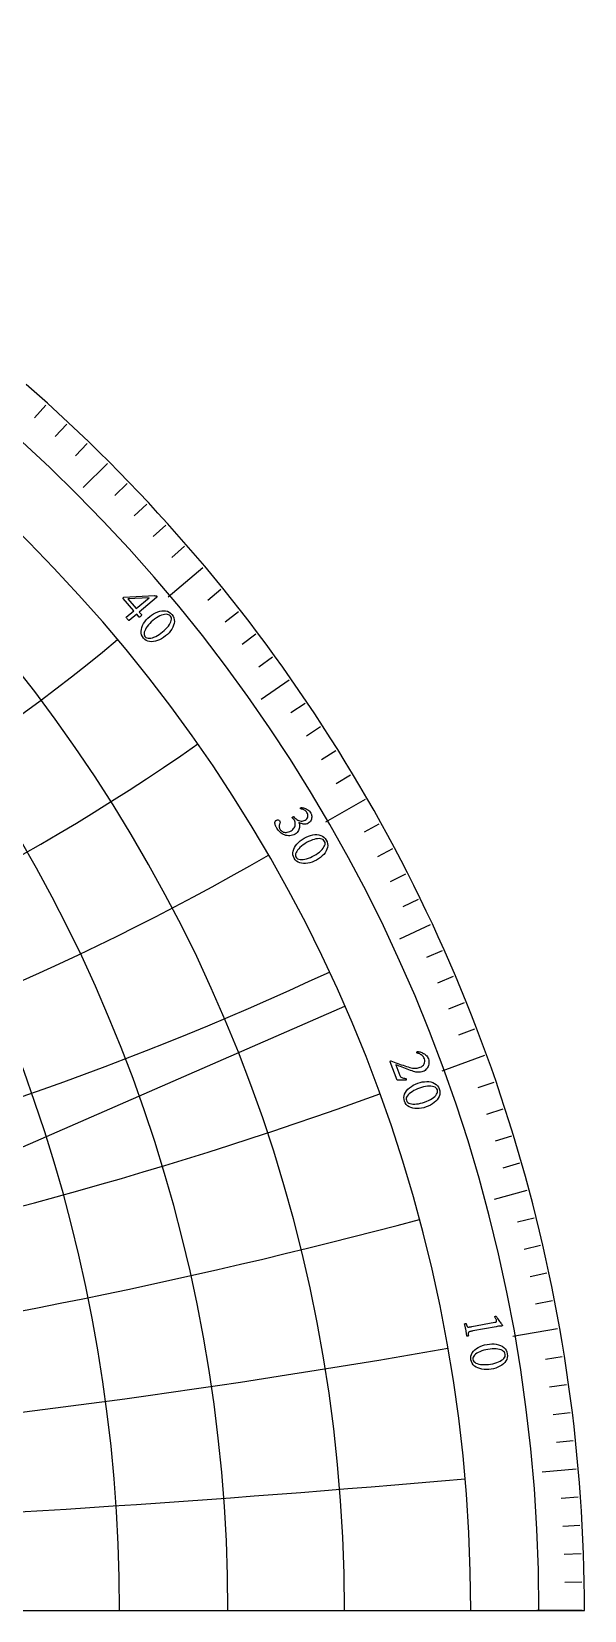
# Model space of a CAD drawing. Header units: millimetres. Extents: x -2 to 160, y -2 to 160.
# Drawn here: x 105.5 to 160, y 0 to 155.5 of the extents above; entities that cross this region are included whole.
import ezdxf

# ---------------------------------------------------------------- set-up
doc = ezdxf.new("R2010")
doc.units = ezdxf.units.MM
for name, color, linetype in [('CUT_OUTER', 1, 'Continuous'), ('ENGRAVE', 7, 'Continuous'), ('ENGRAVE_FINE', 8, 'Continuous'), ('TEXT', 5, 'Continuous')]:
    doc.layers.add(name, color=color, linetype=linetype)

msp = doc.modelspace()

# ---------------------------------------------------------------- linework, layer by layer
at = {"layer": 'CUT_OUTER'}
msp.add_lwpolyline([(0, 0), (160, 0), (160, 0), (159.9939, 1.3962), (159.9756, 2.7924), (159.9452, 4.1883), (159.9025, 5.5839), (159.8477, 6.9791), (159.7807, 8.3738), (159.7016, 9.7678), (159.6102, 11.161), (159.5068, 12.5535), (159.3912, 13.9449), (159.2634, 15.3353), (159.1235, 16.7246), (158.9715, 18.1125), (158.8074, 19.4991), (158.6312, 20.8842), (158.4429, 22.2677), (158.2425, 23.6495), (158.0301, 25.0295), (157.8057, 26.4076), (157.5692, 27.7837), (157.3208, 29.1577), (157.0603, 30.5294), (156.788, 31.8989), (156.5036, 33.2659), (156.2074, 34.6303), (155.8992, 35.9922), (155.5792, 37.3513), (155.2473, 38.7075), (154.9036, 40.0608), (154.5481, 41.411), (154.1809, 42.7581), (153.8019, 44.102), (153.4112, 45.4425), (153.0088, 46.7795), (152.5947, 48.1129), (152.169, 49.4427), (151.7318, 50.7687), (151.283, 52.0909), (150.8226, 53.4091), (150.3508, 54.7232), (149.8676, 56.0332), (149.3729, 57.3389), (148.8668, 58.6402), (148.3494, 59.9371), (147.8207, 61.2293), (147.2808, 62.517), (146.7296, 63.7999), (146.1673, 65.0779), (145.5938, 66.3509), (145.0092, 67.6189), (144.4136, 68.8818), (143.807, 70.1394), (143.1895, 71.3917), (142.561, 72.6385), (141.9217, 73.8798), (141.2716, 75.1155), (140.6107, 76.3454), (139.9392, 77.5695), (139.2569, 78.7878), (138.5641, 80), (137.8607, 81.2061), (137.1468, 82.4061), (136.4224, 83.5998), (135.6877, 84.7871), (134.9426, 85.9679), (134.1873, 87.1422), (133.4217, 88.3099), (132.646, 89.4709), (131.8602, 90.625), (131.0643, 91.7722), (130.2585, 92.9125), (129.4427, 94.0456), (128.6171, 95.1716), (127.7817, 96.2904), (126.9365, 97.4018), (126.0817, 98.5058), (125.2173, 99.6023), (124.3434, 100.6913), (123.4599, 101.7725), (122.5671, 102.846), (121.665, 103.9117), (120.7535, 104.9694), (119.8329, 106.0192), (118.9032, 107.0609), (117.9644, 108.0944), (117.0166, 109.1197), (116.0599, 110.1367), (115.0944, 111.1453), (114.1201, 112.1455), (113.1371, 113.1371), (112.1455, 114.1201), (111.1453, 115.0944), (110.1367, 116.0599), (109.1197, 117.0166), (108.0944, 117.9644), (107.0609, 118.9032), (106.0192, 119.8329), (104.9694, 120.7535)], dxfattribs=at)
at = {"layer": 'ENGRAVE'}
for points in [[(112.9787, 112.9787), (110.6028, 110.6028)], [(122.3955, 102.702), (118.9636, 99.8223)], [(130.8808, 91.6437), (128.1285, 89.7165)], [(138.3701, 79.888), (134.4903, 77.648)], [(144.8062, 67.5243), (141.761, 66.1043)], [(0, 0), (136.3721, 59.5323)], [(150.1403, 54.6466), (145.9305, 53.1144)], [(154.3318, 41.3531), (151.0863, 40.4834)], [(157.3486, 27.7448), (152.9367, 26.9669)], [(159.168, 13.9254), (155.8208, 13.6326)], [(0, 0), (160, 0)], [(0, 0), (148.8, 0)], [(0, 0), (148.8, 0)], [(159.776, 0), (155.296, 0)]]:
    msp.add_lwpolyline(points, dxfattribs=at)
for centre, radius, start, end in [((0, 0), 155.52, 0, 90), ((0, 0), 148.8, 0, 90), ((-26.2375, 0), 151.0955, 360, 80), ((0, 231.4917), 177.3329, 270, 310), ((0, 297.6), 257.7292, 270, 300), ((0, 435.0621), 408.8246, 270, 290), ((0, 856.905), 843.8867, 270, 280)]:
    msp.add_arc(centre, radius, start, end, dxfattribs=at)
at = {"layer": 'ENGRAVE_FINE'}
for points in [[(106.911, 118.7367), (105.7869, 117.4882)], [(108.967, 116.8528), (107.8212, 115.6241)], [(110.9897, 114.9332), (109.8227, 113.7247)], [(114.9332, 110.9897), (113.7247, 109.8227)], [(116.8528, 108.967), (115.6241, 107.8212)], [(118.7367, 106.911), (117.4882, 105.7869)], [(120.5845, 104.8225), (119.3166, 103.7203)], [(124.1693, 100.5503), (122.8637, 99.493)], [(125.9052, 98.3679), (124.5813, 97.3336)], [(127.6028, 96.1556), (126.2611, 95.1445)], [(129.2615, 93.914), (127.9024, 92.9265)], [(132.4603, 89.3456), (131.0675, 88.4062)], [(133.9994, 87.0202), (132.5905, 86.1053)], [(135.4977, 84.6684), (134.073, 83.7781)], [(136.9548, 82.2907), (135.5147, 81.4255)], [(139.7432, 77.4609), (138.2739, 76.6465)], [(141.0738, 75.0103), (139.5905, 74.2216)], [(142.3615, 72.5368), (140.8646, 71.7741)], [(143.6057, 70.0412), (142.0957, 69.3047)], [(145.9626, 64.9868), (144.4279, 64.3034)], [(147.0746, 62.4295), (145.5281, 61.773)], [(148.1417, 59.8531), (146.5841, 59.2238)], [(149.1637, 57.2586), (147.5953, 56.6565)], [(151.0712, 52.018), (149.4827, 51.471)], [(151.956, 49.3735), (150.3582, 48.8544)], [(152.7945, 46.714), (151.188, 46.2228)], [(153.5865, 44.0402), (151.9716, 43.5772)], [(155.03, 38.6533), (153.3999, 38.2469)], [(155.681, 35.9418), (154.044, 35.5639)], [(156.2845, 33.2193), (154.6412, 32.87)], [(156.8405, 30.4867), (155.1913, 30.1661)], [(157.8089, 24.9945), (156.1496, 24.7317)], [(158.2211, 22.2365), (156.5574, 22.0027)], [(158.5851, 19.4718), (156.9176, 19.2671)], [(158.9007, 16.7011), (157.2299, 16.5255)], [(159.3868, 11.1454), (157.7109, 11.0282)], [(159.557, 8.362), (157.8793, 8.2741)], [(159.6787, 5.5761), (157.9997, 5.5175)], [(159.7517, 2.7885), (158.0719, 2.7592)]]:
    msp.add_lwpolyline(points, dxfattribs=at)
for centre, radius, start, end in [((-39.8708, 0), 154.0491, 360, 75), ((-13.0183, 0), 149.3684, 360, 85), ((0, 259.4249), 212.5084, 270, 305), ((0, 352.0908), 319.1026, 270, 295), ((0, 574.9191), 555.3292, 270, 285), ((0, 1707.2885), 1700.7918, 270, 275)]:
    msp.add_arc(centre, radius, start, end, dxfattribs=at)
at = {"layer": 'TEXT'}
for points in [[(117.836, 99.9197), (117.8485, 99.9016), (117.8555, 99.8833), (117.8571, 99.8646), (117.8532, 99.8457), (117.8458, 99.8276), (117.8367, 99.8115), (117.826, 99.7974), (117.8136, 99.7852), (116.1153, 98.3468), (116.3321, 98.0903), (116.3379, 98.0767), (116.3365, 98.0581), (116.3281, 98.0345), (116.3126, 98.0058), (116.2915, 97.9748), (116.2663, 97.9441), (116.2371, 97.9138), (116.2037, 97.8838), (116.1804, 97.8656), (116.1589, 97.8517), (116.1394, 97.8424), (116.1218, 97.8375), (115.8683, 98.1376), (115.114, 97.4987), (115.1118, 97.4999), (115.1052, 97.5035), (115.0943, 97.5095), (115.0789, 97.5178), (115.0568, 97.5341), (115.0256, 97.5639), (114.9854, 97.6071), (114.9361, 97.6638), (114.8813, 97.7326), (114.8473, 97.7861), (114.8338, 97.8241), (114.8411, 97.8468), (115.5803, 98.4766), (114.5437, 99.6805), (114.542, 99.697), (114.5429, 99.7133), (114.5463, 99.7295), (114.5523, 99.7454), (114.5597, 99.7603), (114.5675, 99.7731), (114.5757, 99.7838), (114.5842, 99.7924), (117.6156, 99.9561), (117.6402, 99.9558), (117.6687, 99.9549), (117.701, 99.9535), (117.7371, 99.9514), (117.7718, 99.9476), (117.7999, 99.9411), (117.8213, 99.9318), (117.836, 99.9197)], [(117.0852, 99.7588), (115.0004, 99.6482), (115.8267, 98.6865)], [(119.337, 98.0948), (119.4486, 97.9343), (119.526, 97.7663), (119.5691, 97.5908), (119.5779, 97.4079), (119.5561, 97.2214), (119.5075, 97.0352), (119.4321, 96.8492), (119.33, 96.6634), (119.205, 96.4816), (119.061, 96.3077), (118.8982, 96.1416), (118.7165, 95.9833), (118.5236, 95.8389), (118.3269, 95.7148), (118.1264, 95.6107), (117.9222, 95.5267), (117.719, 95.4653), (117.5214, 95.429), (117.3294, 95.4178), (117.1429, 95.4318), (116.9667, 95.4737), (116.8056, 95.5467), (116.6594, 95.6508), (116.5281, 95.7859), (116.424, 95.9372), (116.3522, 96.0984), (116.3125, 96.2696), (116.3051, 96.451), (116.3267, 96.6377), (116.3739, 96.825), (116.4468, 97.013), (116.5455, 97.2016), (116.6666, 97.3866), (116.8069, 97.5638), (116.9665, 97.7332), (117.1453, 97.8947), (117.3359, 98.0422), (117.5307, 98.1694), (117.7298, 98.2762), (117.9331, 98.3627), (118.1361, 98.4259), (118.3342, 98.4627), (118.5273, 98.4732), (118.7153, 98.4573), (118.8934, 98.4129), (119.0564, 98.3376), (119.2043, 98.2316), (119.337, 98.0948)], [(119.1949, 97.94), (119.1107, 98.0211), (119.0109, 98.0783), (118.8955, 98.1117), (118.7646, 98.1213), (118.6221, 98.1092), (118.4717, 98.0775), (118.3134, 98.0265), (118.1474, 97.9559), (117.9772, 97.8679), (117.8068, 97.7644), (117.6361, 97.6454), (117.465, 97.5109), (117.3032, 97.369), (117.1557, 97.224), (117.0225, 97.0759), (116.9036, 96.9247), (116.8015, 96.7747), (116.7188, 96.6301), (116.6555, 96.491), (116.6115, 96.3573), (116.5897, 96.2328), (116.5929, 96.1211), (116.6211, 96.0221), (116.6743, 95.9358), (116.762, 95.8512), (116.8647, 95.7928), (116.9823, 95.7604), (117.1148, 95.7541), (117.2589, 95.7708), (117.411, 95.8073), (117.5711, 95.8637), (117.7392, 95.9399), (117.9111, 96.0326), (118.0826, 96.1385), (118.2537, 96.2574), (118.4243, 96.3895), (118.589, 96.5308), (118.7378, 96.6738), (118.8709, 96.8186), (118.988, 96.9651), (119.0874, 97.1102), (119.1672, 97.2507), (119.2273, 97.3867), (119.2678, 97.5182), (119.2862, 97.6414), (119.2802, 97.7528), (119.2497, 97.8524), (119.1949, 97.94)], [(133.0265, 78.5471), (133.0603, 78.4796), (133.0868, 78.4036), (133.1062, 78.3191), (133.1183, 78.2261), (133.121, 78.1291), (133.1121, 78.0326), (133.0915, 77.9366), (133.0593, 77.8411), (133.0135, 77.7504), (132.9523, 77.669), (132.8756, 77.5969), (132.7835, 77.534), (132.7048, 77.4946), (132.6235, 77.4668), (132.5397, 77.4506), (132.4533, 77.446), (132.3666, 77.4502), (132.2822, 77.4608), (132.1999, 77.4776), (132.1197, 77.5007), (132.044, 77.527), (131.9749, 77.5533), (131.9124, 77.5797), (131.8566, 77.6062), (131.884, 77.5261), (131.9035, 77.438), (131.9151, 77.3419), (131.9187, 77.2378), (131.912, 77.1301), (131.8927, 77.0231), (131.8608, 76.9169), (131.8164, 76.8113), (131.7569, 76.7106), (131.6802, 76.6187), (131.5861, 76.5358), (131.4748, 76.4616), (131.3489, 76.3974), (131.2212, 76.35), (131.0916, 76.3195), (130.9602, 76.3057), (130.8291, 76.3069), (130.7004, 76.321), (130.5741, 76.348), (130.4502, 76.388), (130.3302, 76.4395), (130.2155, 76.5011), (130.1061, 76.5728), (130.002, 76.6545), (129.9047, 76.7446), (129.816, 76.8414), (129.7359, 76.9448), (129.6642, 77.0549), (129.6363, 77.1057), (129.6083, 77.1644), (129.5802, 77.231), (129.552, 77.3054), (129.5268, 77.3833), (129.5075, 77.4602), (129.4943, 77.5362), (129.4871, 77.6111), (129.4903, 77.6282), (129.4971, 77.6506), (129.5073, 77.6785), (129.521, 77.7119), (129.5382, 77.7457), (129.559, 77.7749), (129.5834, 77.7996), (129.6113, 77.8197), (129.6632, 77.8456), (129.7148, 77.8608), (129.766, 77.8654), (129.8169, 77.8592), (129.8642, 77.8441), (129.9048, 77.8221), (129.9387, 77.793), (129.9657, 77.7569), (129.9889, 77.7072), (129.9993, 77.6571), (129.997, 77.6064), (129.9819, 77.5552), (129.9615, 77.5043), (129.9435, 77.4544), (129.9279, 77.4055), (129.9146, 77.3576), (129.904, 77.3022), (129.9008, 77.2466), (129.9048, 77.1906), (129.9161, 77.1345), (129.9327, 77.0793), (129.9525, 77.0265), (129.9754, 76.976), (130.0016, 76.9279), (130.0443, 76.8661), (130.0961, 76.8093), (130.1571, 76.7575), (130.2272, 76.7106), (130.3064, 76.6723), (130.3943, 76.6462), (130.4909, 76.6322), (130.5962, 76.6304), (130.7097, 76.6444), (130.8307, 76.6777), (130.9592, 76.7304), (131.0951, 76.8025), (131.1886, 76.8648), (131.2696, 76.9349), (131.3381, 77.0128), (131.394, 77.0985), (131.4378, 77.1891), (131.4698, 77.2818), (131.4902, 77.3765), (131.4989, 77.4732), (131.4955, 77.5687), (131.4794, 77.6598), (131.4509, 77.7464), (131.4098, 77.8287), (131.3844, 77.8679), (131.3558, 77.9056), (131.3238, 77.9417), (131.2886, 77.9763), (131.254, 78.0084), (131.2241, 78.0368), (131.1988, 78.0617), (131.1781, 78.083), (131.1911, 78.1085), (131.2082, 78.1313), (131.2294, 78.1515), (131.2546, 78.1691), (131.2711, 78.1781), (131.2859, 78.1844), (131.299, 78.1879), (131.3102, 78.1887), (131.3926, 78.1075), (131.4791, 78.032), (131.5696, 77.9622), (131.6642, 77.8982), (131.7616, 77.8431), (131.8605, 77.8003), (131.961, 77.7697), (132.063, 77.7513), (132.166, 77.7483), (132.2695, 77.7637), (132.3735, 77.7975), (132.4779, 77.8498), (132.566, 77.913), (132.636, 77.9885), (132.6879, 78.0763), (132.7216, 78.1765), (132.7353, 78.2828), (132.7271, 78.389), (132.6971, 78.4952), (132.6452, 78.6013), (132.5958, 78.6743), (132.5404, 78.7369), (132.4789, 78.789), (132.4114, 78.8307), (132.3424, 78.864), (132.2763, 78.891), (132.2131, 78.9115), (132.1529, 78.9256), (132.0994, 78.936), (132.0561, 78.9454), (132.0232, 78.9536), (132.0006, 78.9608), (131.9968, 78.9721), (131.9973, 78.986), (132.0021, 79.0026), (132.0113, 79.0217), (132.0234, 79.0409), (132.037, 79.0576), (132.0521, 79.0717), (132.0687, 79.0834), (132.1494, 79.0769), (132.2325, 79.0644), (132.3177, 79.046), (132.4053, 79.0217), (132.4932, 78.9906), (132.5796, 78.9522), (132.6645, 78.9064), (132.7478, 78.8532), (132.8271, 78.7914), (132.9, 78.7198), (132.9665, 78.6384), (133.0265, 78.5471)], [(134.558, 75.8819), (134.6401, 75.7045), (134.6871, 75.5255), (134.699, 75.3452), (134.676, 75.1636), (134.6221, 74.9837), (134.5419, 74.8087), (134.4354, 74.6386), (134.3025, 74.4734), (134.1478, 74.3161), (133.9759, 74.1698), (133.7867, 74.0346), (133.5803, 73.9102), (133.3652, 73.8015), (133.1499, 73.7134), (132.9344, 73.6457), (132.7188, 73.5985), (132.508, 73.5733), (132.3071, 73.5719), (132.116, 73.5942), (131.9348, 73.6403), (131.7686, 73.7122), (131.6226, 73.812), (131.4967, 73.9399), (131.3909, 74.0958), (131.3146, 74.2628), (131.2718, 74.4341), (131.2625, 74.6096), (131.2867, 74.7895), (131.3404, 74.9696), (131.4194, 75.1459), (131.5239, 75.3184), (131.6538, 75.487), (131.8052, 75.6482), (131.9742, 75.7983), (132.1607, 75.9374), (132.3649, 76.0654), (132.5782, 76.1775), (132.7921, 76.2689), (133.0067, 76.3396), (133.222, 76.3895), (133.4329, 76.4164), (133.6343, 76.4183), (133.8263, 76.3951), (134.0087, 76.3468), (134.1764, 76.2721), (134.3238, 76.1697), (134.4511, 76.0396), (134.558, 75.8819)], [(134.3911, 75.7541), (134.3223, 75.8485), (134.2339, 75.9223), (134.1261, 75.9752), (133.9989, 76.0073), (133.8564, 76.0201), (133.7028, 76.0151), (133.5381, 75.9923), (133.3623, 75.9517), (133.1795, 75.8945), (132.9937, 75.8222), (132.8049, 75.7346), (132.613, 75.6319), (132.429, 75.5203), (132.2586, 75.4031), (132.1017, 75.2804), (131.9583, 75.1521), (131.8317, 75.0221), (131.7252, 74.8941), (131.6387, 74.7681), (131.5722, 74.6441), (131.5291, 74.5252), (131.5129, 74.4146), (131.5234, 74.3122), (131.5608, 74.2181), (131.6325, 74.1195), (131.7235, 74.0441), (131.8336, 73.9918), (131.9631, 73.9626), (132.1079, 73.954), (132.264, 73.9635), (132.4315, 73.9913), (132.6103, 74.0372), (132.7957, 74.0986), (132.9829, 74.1731), (133.172, 74.2605), (133.363, 74.3609), (133.5497, 74.4715), (133.7212, 74.5865), (133.8773, 74.706), (134.0181, 74.8299), (134.1412, 74.9555), (134.2442, 75.0801), (134.327, 75.2036), (134.3897, 75.326), (134.4293, 75.4442), (134.4427, 75.555), (134.43, 75.6583), (134.3911, 75.7541)], [(142.4271, 52.2385), (142.3497, 52.2412), (142.2677, 52.243), (142.181, 52.2437), (142.0896, 52.2435), (141.9977, 52.2427), (141.9094, 52.2416), (141.8246, 52.2403), (141.7434, 52.2387), (141.6704, 52.2371), (141.6105, 52.2356), (141.5636, 52.2344), (141.5297, 52.2334), (140.8463, 54.049), (140.8494, 54.0596), (140.8541, 54.0712), (140.8603, 54.0838), (140.868, 54.0973), (140.8765, 54.11), (140.8849, 54.1199), (140.8931, 54.1272), (140.9013, 54.1316), (141.0692, 54.0691), (141.2404, 54.0061), (141.4147, 53.9425), (141.5922, 53.8784), (141.7705, 53.8151), (141.9471, 53.7539), (142.122, 53.695), (142.2951, 53.6383), (142.4633, 53.5852), (142.6233, 53.5374), (142.7751, 53.4949), (142.9187, 53.4576), (143.0619, 53.4265), (143.1921, 53.407), (143.3095, 53.3994), (143.414, 53.4035), (143.5119, 53.4169), (143.6098, 53.4368), (143.7075, 53.4632), (143.8051, 53.4962), (143.9312, 53.555), (144.0387, 53.6307), (144.1276, 53.7233), (144.1978, 53.8329), (144.245, 53.9523), (144.2648, 54.0746), (144.2573, 54.1995), (144.2224, 54.3271), (144.1776, 54.4285), (144.1238, 54.5187), (144.0611, 54.5976), (143.9895, 54.6652), (143.9138, 54.723), (143.8389, 54.7725), (143.7649, 54.8136), (143.6916, 54.8463), (143.6238, 54.8721), (143.5658, 54.8922), (143.5177, 54.9067), (143.4795, 54.9155), (143.4754, 54.9329), (143.4755, 54.9523), (143.4799, 54.9737), (143.4885, 54.9972), (143.4989, 55.019), (143.5087, 55.0354), (143.5177, 55.0466), (143.5262, 55.0523), (143.5592, 55.0515), (143.6034, 55.0467), (143.6588, 55.038), (143.7254, 55.0253), (143.7996, 55.0072), (143.8779, 54.9825), (143.9603, 54.951), (144.0468, 54.9128), (144.1339, 54.8677), (144.2183, 54.8156), (144.2999, 54.7565), (144.3786, 54.6904), (144.4514, 54.6161), (144.5149, 54.5323), (144.5691, 54.4391), (144.6141, 54.3365), (144.6536, 54.2071), (144.6749, 54.0776), (144.6779, 53.9481), (144.6628, 53.8184), (144.6319, 53.6926), (144.5876, 53.5745), (144.5301, 53.4641), (144.4592, 53.3614), (144.3772, 53.2696), (144.286, 53.1921), (144.1857, 53.1289), (144.0763, 53.0798), (143.9622, 53.0436), (143.8477, 53.0189), (143.7329, 53.0057), (143.6176, 53.0039), (143.5025, 53.0122), (143.3879, 53.0292), (143.274, 53.0549), (143.1608, 53.0892), (143.0098, 53.1414), (142.8532, 53.1971), (142.691, 53.2563), (142.5231, 53.3189), (142.355, 53.3825), (142.1921, 53.4442), (142.0344, 53.5043), (141.8819, 53.5627), (141.7395, 53.6171), (141.612, 53.6655), (141.4995, 53.708), (141.402, 53.7444), (141.7948, 52.6993), (141.8288, 52.6269), (141.8727, 52.5663), (141.9265, 52.5173), (141.9901, 52.48), (142.0651, 52.4518), (142.1526, 52.4302), (142.2527, 52.4151), (142.3654, 52.4064), (142.3825, 52.4039), (142.3973, 52.3951), (142.4097, 52.3801), (142.4199, 52.3588), (142.4227, 52.3491), (142.4251, 52.3361), (142.4272, 52.32), (142.4289, 52.3006), (142.43, 52.281), (142.43, 52.2641), (142.4291, 52.2499), (142.4271, 52.2385)], [(145.6905, 51.3633), (145.7405, 51.1743), (145.7558, 50.99), (145.7362, 50.8103), (145.6819, 50.6354), (145.5977, 50.4677), (145.4883, 50.3093), (145.3539, 50.1602), (145.1943, 50.0206), (145.0147, 49.8925), (144.8199, 49.7784), (144.6101, 49.678), (144.3853, 49.5913), (144.1546, 49.5217), (143.9273, 49.4723), (143.7033, 49.4431), (143.4827, 49.434), (143.2707, 49.4458), (143.0726, 49.4793), (142.8884, 49.5344), (142.7179, 49.6113), (142.5667, 49.711), (142.4403, 49.8347), (142.3385, 49.9824), (142.2613, 50.1544), (142.2152, 50.3321), (142.2028, 50.5081), (142.2242, 50.6826), (142.2793, 50.8555), (142.3634, 51.0237), (142.4718, 51.1836), (142.6046, 51.3353), (142.7618, 51.4787), (142.9389, 51.6112), (143.1314, 51.7297), (143.3393, 51.8343), (143.5626, 51.9249), (143.7921, 51.9983), (144.0187, 52.0511), (144.2423, 52.0835), (144.4629, 52.0952), (144.6753, 52.0851), (144.874, 52.052), (145.059, 51.9958), (145.2303, 51.9166), (145.3824, 51.8139), (145.5099, 51.6874), (145.6126, 51.5372), (145.6905, 51.3633)], [(145.504, 51.2664), (145.4526, 51.3714), (145.3784, 51.4594), (145.2814, 51.5302), (145.1617, 51.5839), (145.0236, 51.6213), (144.8715, 51.643), (144.7053, 51.6492), (144.5251, 51.6397), (144.3351, 51.6152), (144.1396, 51.5762), (143.9384, 51.5227), (143.7317, 51.4549), (143.5311, 51.3769), (143.3429, 51.2911), (143.1671, 51.1975), (143.0036, 51.0961), (142.8564, 50.99), (142.7292, 50.8825), (142.6221, 50.7734), (142.5351, 50.6628), (142.4721, 50.5532), (142.4369, 50.4471), (142.4295, 50.3445), (142.45, 50.2452), (142.5035, 50.1357), (142.5799, 50.0457), (142.6793, 49.9751), (142.8018, 49.9238), (142.9429, 49.8902), (143.0983, 49.8725), (143.268, 49.8707), (143.452, 49.8848), (143.6453, 49.9132), (143.8426, 49.954), (144.0441, 50.0072), (144.2495, 50.073), (144.4526, 50.1495), (144.6415, 50.2329), (144.816, 50.3234), (144.9762, 50.421), (145.1192, 50.5234), (145.2422, 50.6282), (145.3453, 50.7354), (145.4283, 50.8451), (145.4877, 50.9546), (145.5202, 51.0614), (145.5256, 51.1653), (145.504, 51.2664)], [(148.9117, 27.9605), (151.1559, 28.3819), (151.2106, 28.3938), (151.2555, 28.4073), (151.2906, 28.4222), (151.3158, 28.4387), (151.3328, 28.4577), (151.3432, 28.4804), (151.3471, 28.5066), (151.3444, 28.5365), (151.335, 28.572), (151.3185, 28.6151), (151.2952, 28.6658), (151.2648, 28.7242), (151.2325, 28.7825), (151.2036, 28.8333), (151.1779, 28.8764), (151.1554, 28.912), (151.172, 28.9387), (151.192, 28.9592), (151.2153, 28.9738), (151.242, 28.9823), (151.2424, 28.9823), (151.2435, 28.9825), (151.2452, 28.9829), (151.2477, 28.9833), (151.2581, 28.9846), (151.2667, 28.984), (151.2734, 28.9816), (151.2783, 28.9773), (151.3515, 28.8725), (151.4248, 28.7687), (151.4981, 28.666), (151.5715, 28.5644), (151.6418, 28.4675), (151.7056, 28.379), (151.763, 28.299), (151.814, 28.2275), (151.8558, 28.1682), (151.8859, 28.125), (151.9041, 28.098), (151.9106, 28.087), (151.9127, 28.0754), (151.913, 28.0617), (151.9087, 28.0493), (151.8997, 28.0383), (151.8861, 28.0287), (151.8707, 28.0203), (151.8567, 28.0128), (151.8439, 28.0064), (151.8324, 28.0009), (151.8234, 28.0007), (151.7965, 28.0002), (151.7517, 27.9994), (151.6889, 27.9983), (151.6101, 27.9942), (151.5173, 27.9845), (151.4104, 27.9692), (151.2895, 27.9484), (148.993, 27.5241), (148.9316, 27.5126), (148.8724, 27.5011), (148.8153, 27.4897), (148.7605, 27.4782), (148.7094, 27.4661), (148.6639, 27.4524), (148.6237, 27.4371), (148.589, 27.4203), (148.5769, 27.4082), (148.5669, 27.3884), (148.5591, 27.361), (148.5534, 27.326), (148.5498, 27.2868), (148.5481, 27.2469), (148.5484, 27.2063), (148.5506, 27.1649), (148.5539, 27.1262), (148.557, 27.0938), (148.5602, 27.0675), (148.5633, 27.0475), (148.5511, 27.0374), (148.5344, 27.0283), (148.5131, 27.0203), (148.4872, 27.0132), (148.4609, 27.0086), (148.4382, 27.0079), (148.4193, 27.0112), (148.404, 27.0185), (148.3944, 27.1024), (148.385, 27.1827), (148.3759, 27.2595), (148.367, 27.3326), (148.3575, 27.4053), (148.3463, 27.4805), (148.3335, 27.5584), (148.3191, 27.639), (148.3042, 27.7161), (148.2888, 27.7895), (148.2729, 27.8592), (148.2567, 27.9251), (148.2395, 27.9916), (148.2211, 28.0629), (148.2013, 28.1392), (148.1802, 28.2202), (148.1918, 28.2325), (148.2083, 28.2424), (148.2297, 28.2499), (148.2559, 28.2551), (148.2826, 28.2578), (148.3054, 28.2579), (148.3243, 28.2555), (148.3392, 28.2505), (148.3435, 28.2307), (148.35, 28.205), (148.3588, 28.1736), (148.3697, 28.1364), (148.3825, 28.097), (148.3969, 28.0589), (148.4128, 28.0223), (148.4303, 27.987), (148.4481, 27.9568), (148.4651, 27.9351), (148.4811, 27.922), (148.4963, 27.9176), (148.5348, 27.9142), (148.5779, 27.9139), (148.6255, 27.9166), (148.6777, 27.9224), (148.7332, 27.9303), (148.7907, 27.9392), (148.8502, 27.9493), (148.9117, 27.9605)], [(152.3963, 25.2841), (152.4127, 25.0893), (152.3957, 24.9051), (152.3453, 24.7315), (152.2615, 24.5688), (152.1494, 24.4182), (152.0142, 24.2812), (151.8558, 24.1578), (151.6745, 24.0479), (151.4753, 23.953), (151.2637, 23.8744), (151.0397, 23.812), (150.8032, 23.7657), (150.5639, 23.7372), (150.3314, 23.728), (150.1058, 23.7381), (149.887, 23.7674), (149.6803, 23.8159), (149.491, 23.8833), (149.3191, 23.9696), (149.1646, 24.0749), (149.033, 24.1993), (148.93, 24.3431), (148.8554, 24.5063), (148.8093, 24.689), (148.7947, 24.872), (148.8131, 25.0475), (148.8644, 25.2156), (148.9487, 25.3764), (149.0607, 25.5274), (149.1953, 25.666), (149.3524, 25.7923), (149.5322, 25.9063), (149.7296, 26.006), (149.9397, 26.0893), (150.1626, 26.1562), (150.3982, 26.2067), (150.637, 26.239), (150.8693, 26.2518), (151.0951, 26.2448), (151.3144, 26.2181), (151.5218, 26.1712), (151.7118, 26.1041), (151.8842, 26.0167), (152.0392, 25.9089), (152.1711, 25.7813), (152.2747, 25.6346), (152.3498, 25.4689), (152.3963, 25.2841)], [(152.1958, 25.2211), (152.1634, 25.3334), (152.1056, 25.4329), (152.0224, 25.5195), (151.9138, 25.5932), (151.7843, 25.654), (151.6382, 25.7018), (151.4757, 25.7367), (151.2966, 25.7586), (151.1052, 25.7675), (150.9059, 25.763), (150.6985, 25.7453), (150.4831, 25.7144), (150.272, 25.6725), (150.0718, 25.6206), (149.8824, 25.559), (149.7038, 25.4875), (149.5404, 25.4086), (149.3965, 25.3248), (149.2721, 25.236), (149.1672, 25.1422), (149.0861, 25.0452), (149.033, 24.9468), (149.0079, 24.847), (149.0108, 24.7457), (149.0445, 24.6286), (149.1042, 24.5266), (149.1898, 24.4398), (149.3015, 24.3681), (149.4346, 24.3105), (149.5846, 24.266), (149.7514, 24.2348), (149.9351, 24.2168), (150.1303, 24.2112), (150.3318, 24.217), (150.5394, 24.2345), (150.7531, 24.2636), (150.9664, 24.3036), (151.1669, 24.3531), (151.3545, 24.4119), (151.5292, 24.4802), (151.6878, 24.5561), (151.8272, 24.638), (151.9472, 24.7257), (152.048, 24.8193), (152.1256, 24.9168), (152.1761, 25.0163), (152.1995, 25.1178), (152.1958, 25.2211)]]:
    msp.add_lwpolyline(points, close=True, dxfattribs=at)

doc.saveas('drawing.dxf')
